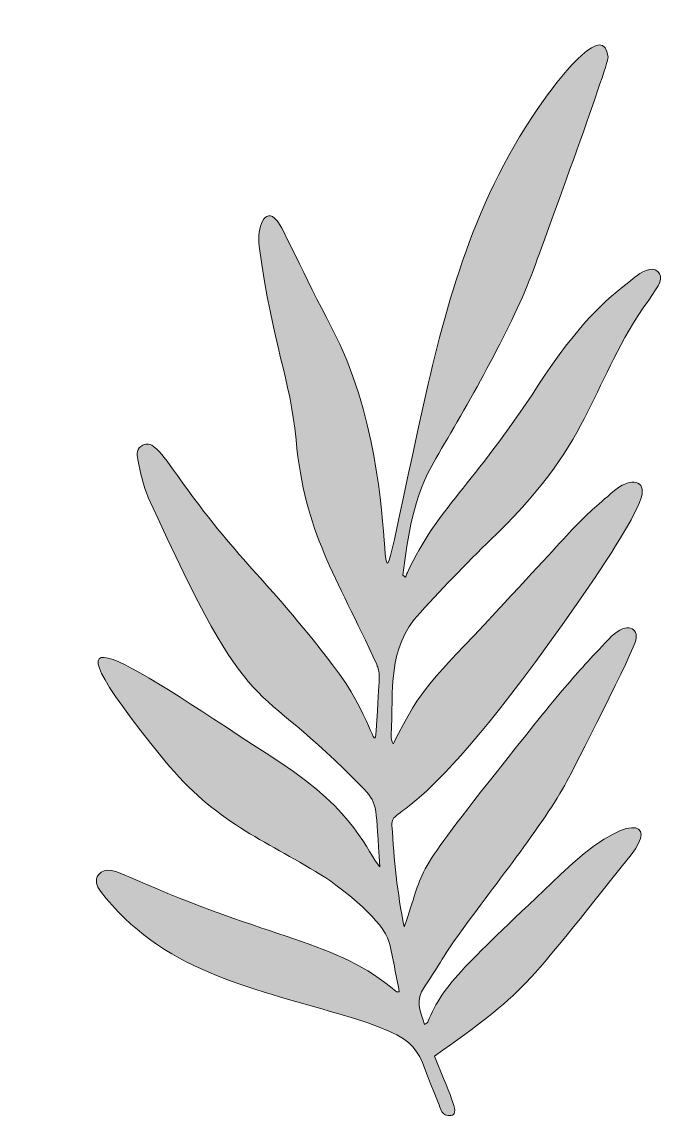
# Model space of a CAD drawing. Header units: millimetres. Extents: x 144 to 2414, y 783 to 2729.
# Drawn here: x 1640.7 to 1740.1, y 843 to 1012.5 of the extents above; entities that cross this region are included whole.
import ezdxf

# ---------------------------------------------------------------- set-up
doc = ezdxf.new("R2010")
doc.units = ezdxf.units.MM
doc.header["$MEASUREMENT"] = 0
doc.layers.add('Слой 1', color=7, linetype='Continuous', lineweight=0)

msp = doc.modelspace()

# ---------------------------------------------------------------- hatches: boundary and pattern name
at = {"layer": 'Слой 1', "true_color": 0x000000, "transparency": 33554687}
h = msp.add_hatch(color=18, dxfattribs=at)
h.dxf.hatch_style = 2
edge = h.paths.add_edge_path()
edge.add_spline(control_points=[(1704.57, 852.4), (1707.38, 845.34), (1708.46, 843.44), (1707.12, 843.22), (1705.61, 842.98), (1705.52, 844.36), (1705.14, 845.22), (1701.32, 853.92), (1703.71, 854.84), (1689.74, 858.96), (1675.86, 863.06), (1662.32, 865.67), (1652.86, 877.94), (1652.29, 878.7), (1651.96, 879.62), (1652.57, 880.49), (1653.51, 881.8), (1655.41, 881), (1657.42, 880.11), (1679.34, 870.3), (1689.48, 870.34), (1698.63, 862.41), (1698.71, 862.35), (1698.88, 862.37), (1699.12, 862.35), (1698.59, 864.98), (1698.14, 867.61), (1697.51, 870.16), (1696.78, 873.07), (1690.78, 878.11), (1686.99, 880.47), (1678.08, 885.98), (1670.7, 888.51), (1662.85, 898.11), (1640.72, 925.23), (1657.63, 912.83), (1680.65, 897.89), (1692.48, 890.2), (1694.11, 883.9), (1696.1, 881.72), (1695.45, 890.81), (1695.88, 891.42), (1693.72, 893.67), (1675.71, 912.32), (1676.96, 902.23), (1660.28, 938.87), (1659.44, 940.69), (1659.12, 942.74), (1658.65, 944.72), (1658.46, 945.54), (1658.48, 946.5), (1659.42, 946.95), (1660.67, 947.54), (1661.56, 946.86), (1664.78, 942.28), (1674.18, 928.94), (1678.16, 926.86), (1688.8, 912.97), (1694.86, 905.06), (1695.29, 899.05), (1695.53, 902.78), (1696.12, 911.85), (1696.17, 911.77), (1695.62, 913), (1689.23, 927.06), (1684.52, 933.2), (1683.14, 947.8), (1682.2, 957.57), (1679.61, 961.89), (1677.45, 977.75), (1677.06, 980.63), (1678.26, 983.93), (1680.18, 981.75), (1681.1, 980.69), (1684.34, 973.29), (1688.68, 965.07), (1702.43, 938.97), (1691.99, 904.29), (1702.96, 953.65), (1706.26, 968.46), (1710.79, 985.5), (1721.43, 1000.31), (1724.65, 1004.81), (1730.81, 1012.46), (1731.42, 1006.99), (1731.52, 1005.97), (1720.96, 976.96), (1719.55, 973.25), (1716.29, 964.64), (1709.42, 952.82), (1704.77, 944.91), (1701.18, 938.79), (1700.45, 932.86), (1699.67, 926.84), (1700.3, 926.33), (1699.96, 926.41), (1700.37, 927.27), (1705.08, 937.32), (1710.26, 940.36), (1720.61, 956.22), (1726.77, 965.66), (1730.52, 969.01), (1735.54, 972.94), (1736.44, 973.66), (1738.17, 974.74), (1739.11, 973.84), (1740.09, 972.9), (1739.39, 971.8), (1737.7, 969.42), (1728.5, 956.39), (1729.56, 948.23), (1714.19, 933.26), (1710.09, 929.27), (1706.2, 925.23), (1702.32, 921.03), (1697.18, 915.44), (1698.22, 909.14), (1697.88, 902.03), (1697.86, 901.62), (1697.92, 901.21), (1698.18, 900.72), (1702.77, 909.96), (1703.89, 910.14), (1714.07, 921.11), (1728.3, 936.44), (1726.28, 934.67), (1732.42, 939.95), (1734.44, 941.68), (1737.07, 941.79), (1736.68, 939.38), (1736.25, 936.63), (1730.22, 927.68), (1729.5, 926.62), (1702.02, 886.2), (1697.78, 891.52), (1697.98, 888.1), (1698.31, 882.86), (1698.78, 877.64), (1699.88, 872.42), (1703.12, 881.55), (1700.61, 879.27), (1714.03, 896.19), (1724.96, 910), (1725.75, 910.79), (1731.52, 916.95), (1733.97, 919.56), (1735.95, 918.93), (1735.78, 917.09), (1735.62, 915.42), (1725.85, 896.44), (1725.06, 894.97), (1721.57, 888.42), (1713.31, 878.17), (1707.95, 870.73), (1706.2, 868.28), (1704.73, 865.61), (1703.02, 863.14), (1701.51, 860.96), (1702.3, 859.65), (1703.04, 857.29), (1703.24, 857.45), (1703.45, 857.53), (1703.51, 857.68), (1705.95, 863.67), (1709.58, 866.69), (1724.08, 880.53), (1734.58, 890.57), (1739.15, 888.77), (1734.99, 883.57), (1718.13, 862.47), (1718.68, 862.41), (1704.57, 852.4)], knot_values=[0, 0, 0, 0, 1, 1, 1, 2, 2, 2, 3, 3, 3, 4, 4, 4, 5, 5, 5, 6, 6, 6, 7, 7, 7, 8, 8, 8, 9, 9, 9, 10, 10, 10, 11, 11, 11, 12, 12, 12, 13, 13, 13, 14, 14, 14, 15, 15, 15, 16, 16, 16, 17, 17, 17, 18, 18, 18, 19, 19, 19, 20, 20, 20, 21, 21, 21, 22, 22, 22, 23, 23, 23, 24, 24, 24, 25, 25, 25, 26, 26, 26, 27, 27, 27, 28, 28, 28, 29, 29, 29, 30, 30, 30, 31, 31, 31, 32, 32, 32, 33, 33, 33, 34, 34, 34, 35, 35, 35, 36, 36, 36, 37, 37, 37, 38, 38, 38, 39, 39, 39, 40, 40, 40, 41, 41, 41, 42, 42, 42, 43, 43, 43, 44, 44, 44, 45, 45, 45, 46, 46, 46, 47, 47, 47, 48, 48, 48, 49, 49, 49, 50, 50, 50, 51, 51, 51, 52, 52, 52, 53, 53, 53, 54, 54, 54, 55, 55, 55, 56, 56, 56, 57, 57, 57, 57], degree=3, periodic=0)

# ---------------------------------------------------------------- linework, layer by layer
at = {"layer": 'Слой 1'}
msp.add_open_spline([(1704.57, 852.4), (1707.38, 845.34), (1708.46, 843.44), (1707.12, 843.22), (1705.61, 842.98), (1705.52, 844.36), (1705.14, 845.22), (1701.32, 853.92), (1703.71, 854.84), (1689.74, 858.96), (1675.86, 863.06), (1662.32, 865.67), (1652.86, 877.94), (1652.29, 878.7), (1651.96, 879.62), (1652.57, 880.49), (1653.51, 881.8), (1655.41, 881), (1657.42, 880.11), (1679.34, 870.3), (1689.48, 870.34), (1698.63, 862.41), (1698.71, 862.35), (1698.88, 862.37), (1699.12, 862.35), (1698.59, 864.98), (1698.14, 867.61), (1697.51, 870.16), (1696.78, 873.07), (1690.78, 878.11), (1686.99, 880.47), (1678.08, 885.98), (1670.7, 888.51), (1662.85, 898.11), (1640.72, 925.23), (1657.63, 912.83), (1680.65, 897.89), (1692.48, 890.2), (1694.11, 883.9), (1696.1, 881.72), (1695.45, 890.81), (1695.88, 891.42), (1693.72, 893.67), (1675.71, 912.32), (1676.96, 902.23), (1660.28, 938.87), (1659.44, 940.69), (1659.12, 942.74), (1658.65, 944.72), (1658.46, 945.54), (1658.48, 946.5), (1659.42, 946.95), (1660.67, 947.54), (1661.56, 946.86), (1664.78, 942.28), (1674.18, 928.94), (1678.16, 926.86), (1688.8, 912.97), (1694.86, 905.06), (1695.29, 899.05), (1695.53, 902.78), (1696.12, 911.85), (1696.17, 911.77), (1695.62, 913), (1689.23, 927.06), (1684.52, 933.2), (1683.14, 947.8), (1682.2, 957.57), (1679.61, 961.89), (1677.45, 977.75), (1677.06, 980.63), (1678.26, 983.93), (1680.18, 981.75), (1681.1, 980.69), (1684.34, 973.29), (1688.68, 965.07), (1702.43, 938.97), (1691.99, 904.29), (1702.96, 953.65), (1706.26, 968.46), (1710.79, 985.5), (1721.43, 1000.31), (1724.65, 1004.81), (1730.81, 1012.46), (1731.42, 1006.99), (1731.52, 1005.97), (1720.96, 976.96), (1719.55, 973.25), (1716.29, 964.64), (1709.42, 952.82), (1704.77, 944.91), (1701.18, 938.79), (1700.45, 932.86), (1699.67, 926.84), (1700.3, 926.33), (1699.96, 926.41), (1700.37, 927.27), (1705.08, 937.32), (1710.26, 940.36), (1720.61, 956.22), (1726.77, 965.66), (1730.52, 969.01), (1735.54, 972.94), (1736.44, 973.66), (1738.17, 974.74), (1739.11, 973.84), (1740.09, 972.9), (1739.39, 971.8), (1737.7, 969.42), (1728.5, 956.39), (1729.56, 948.23), (1714.19, 933.26), (1710.09, 929.27), (1706.2, 925.23), (1702.32, 921.03), (1697.18, 915.44), (1698.22, 909.14), (1697.88, 902.03), (1697.86, 901.62), (1697.92, 901.21), (1698.18, 900.72), (1702.77, 909.96), (1703.89, 910.14), (1714.07, 921.11), (1728.3, 936.44), (1726.28, 934.67), (1732.42, 939.95), (1734.44, 941.68), (1737.07, 941.79), (1736.68, 939.38), (1736.25, 936.63), (1730.22, 927.68), (1729.5, 926.62), (1702.02, 886.2), (1697.78, 891.52), (1697.98, 888.1), (1698.31, 882.86), (1698.78, 877.64), (1699.88, 872.42), (1703.12, 881.55), (1700.61, 879.27), (1714.03, 896.19), (1724.96, 910), (1725.75, 910.79), (1731.52, 916.95), (1733.97, 919.56), (1735.95, 918.93), (1735.78, 917.09), (1735.62, 915.42), (1725.85, 896.44), (1725.06, 894.97), (1721.57, 888.42), (1713.31, 878.17), (1707.95, 870.73), (1706.2, 868.28), (1704.73, 865.61), (1703.02, 863.14), (1701.51, 860.96), (1702.3, 859.65), (1703.04, 857.29), (1703.24, 857.45), (1703.45, 857.53), (1703.51, 857.68), (1705.95, 863.67), (1709.58, 866.69), (1724.08, 880.53), (1734.58, 890.57), (1739.15, 888.77), (1734.99, 883.57), (1718.13, 862.47), (1718.68, 862.41), (1704.57, 852.4)], degree=3, knots=[0, 0, 0, 0, 1, 1, 1, 2, 2, 2, 3, 3, 3, 4, 4, 4, 5, 5, 5, 6, 6, 6, 7, 7, 7, 8, 8, 8, 9, 9, 9, 10, 10, 10, 11, 11, 11, 12, 12, 12, 13, 13, 13, 14, 14, 14, 15, 15, 15, 16, 16, 16, 17, 17, 17, 18, 18, 18, 19, 19, 19, 20, 20, 20, 21, 21, 21, 22, 22, 22, 23, 23, 23, 24, 24, 24, 25, 25, 25, 26, 26, 26, 27, 27, 27, 28, 28, 28, 29, 29, 29, 30, 30, 30, 31, 31, 31, 32, 32, 32, 33, 33, 33, 34, 34, 34, 35, 35, 35, 36, 36, 36, 37, 37, 37, 38, 38, 38, 39, 39, 39, 40, 40, 40, 41, 41, 41, 42, 42, 42, 43, 43, 43, 44, 44, 44, 45, 45, 45, 46, 46, 46, 47, 47, 47, 48, 48, 48, 49, 49, 49, 50, 50, 50, 51, 51, 51, 52, 52, 52, 53, 53, 53, 54, 54, 54, 55, 55, 55, 56, 56, 56, 57, 57, 57, 57], dxfattribs=at)

doc.saveas('drawing.dxf')
